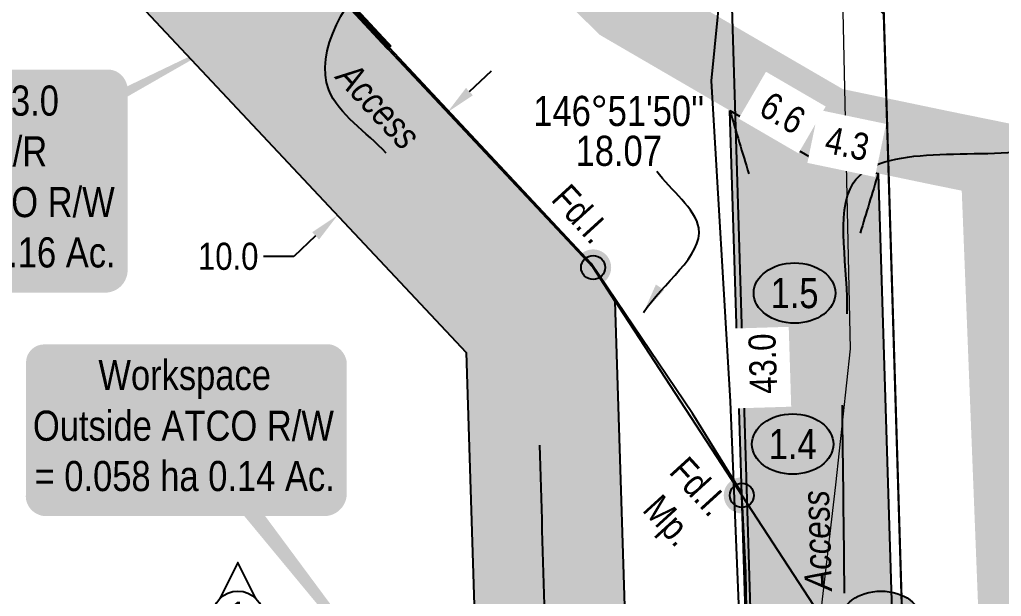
# Model space of a CAD drawing. Extents: x 637295 to 638874, y 5971243 to 5973352.
# Drawn here: x 637853.2 to 637918.4, y 5971340.7 to 5971379 of the extents above; entities that cross this region are included whole.
import ezdxf
from ezdxf.enums import TextEntityAlignment as Align

# ---------------------------------------------------------------- set-up
doc = ezdxf.new("R2010")
doc.units = 0
doc.header["$LTSCALE"] = 5
doc.header["$PDMODE"] = 3
doc.header["$PDSIZE"] = 0.5
doc.linetypes.add('ACAD_ISO02W100', pattern=[15, 12, -3])
doc.layers.get('Defpoints').update_dxf_attribs({"color": 9})
for name, color, linetype in [('AS-FENCE-DASH', 48, 'foc-FENCE-DASH'), ('AS-POWER-OH-ATCO PIPELINES', 241, 'foc-OHPOWER'), ('AS-ROADS', 254, 'Continuous'), ('AS-SYMBOL', 7, 'Continuous'), ('CG-NOTES', 7, 'Continuous'), ('L-BD', 7, 'Continuous'), ('L-MON', 1, 'Continuous'), ('L-SEC', 7, 'Continuous'), ('L-TITLEDB', 4, 'Continuous'), ('P-ELEVATION', 7, 'Continuous'), ('P-TEMP-ATCO PIPELINES', 104, 'Continuous'), ('P-TEMP-ATCO PIPELINES-H', 71, 'Continuous'), ('P-TEMP-ATCO PIPELINES-T', 104, 'Continuous'), ('P-TEMP-BLOCKS', 250, 'Continuous'), ('T-WATER', 160, 'Continuous'), ('T-WATER-T', 170, 'Continuous')]:
    doc.layers.add(name, color=color, linetype=linetype)
doc.layers.add('AS-GENERAL', color=48, linetype='Continuous', lineweight=18)
doc.layers.add('AS-TELUS-ATCO PIPELINES', color=7, linetype='foc-TEL', lineweight=9, true_color=0xff9c38)
doc.styles.add('1.8', font='ARIALN.TTF', dxfattribs={"height": 1.8})
doc.styles.add('80', font='ARIALN.TTF', dxfattribs={"height": 10})
doc.styles.add('80L', font='ARIALN.TTF', dxfattribs={"height": 10})
doc.styles.add('foc-LtypeFont', font='ARIALN.TTF', dxfattribs={"height": 7.35})
doc.linetypes.add('foc-FENCE-DASH', pattern='A,0.5,-0.5,1,-0.5,1,-0.5,1,-0.5,1,-0.5,["X",foc-LtypeFont,S=0.2,R=0,X=-0.625,Y=-0.75],-0.5', length=7.5)
doc.linetypes.add('foc-OHPOWER', pattern='A,10,-1,["O/P",foc-LtypeFont,S=0.2,R=0,X=-0.5,Y=-0.75],-3.25', length=14.25)
doc.linetypes.add('foc-TEL', pattern='A,2,-1,["T",foc-LtypeFont,S=0.2,R=0,X=-0.425,Y=-0.75],-1.24,8', length=12.24)
doc.dimstyles.new('Compass 1 000', dxfattribs={"dimtxt": 1.8, "dimasz": 2, "dimexe": 0.2, "dimexo": 0.0625, "dimgap": 0.5, "dimtad": 0, "dimtih": 1, "dimtoh": 1, "dimzin": 0, "dimdsep": 46, "dimtxsty": '1.8', "dimcen": 0.1, "dimse1": 1, "dimse2": 1, "dimclrd": 256, "dimclrt": 256, "dimaunit": 1, "dimadec": 4, "dimazin": 0, "dimtfac": 0.06, "dimtofl": 0, "dimtmove": 0, "dimatfit": 0, "dimfxl": 0.2, "dimtolj": 1, "dimtzin": 0, "dimlwd": -1, "dimarcsym": 0})

# ---------------------------------------------------------------- blocks, each defined once
blk = doc.blocks.new('fdia')
at = {"color": 255, "const_width": 1}
blk.add_lwpolyline([(-0.5, 0, 1), (0.5, 0, 1)], format="xyb", close=True, dxfattribs=at)
blk = doc.blocks.new('Fdiaa')
blk.add_blockref('fdia', (0, 0))
blk = doc.blocks.new('fdib')
at = {"color": 1, "const_width": 1.6}
blk.add_lwpolyline([(-0.4, 0, 1), (0.4, 0, 1)], format="xyb", close=True, dxfattribs=at)
at = {"color": 1}
blk.add_circle((0, 0), 0.8, dxfattribs=at)
blk = doc.blocks.new('Fdibb')
blk.add_blockref('fdib', (0, 0))
blk = doc.blocks.new('fdicc')
for name in ['Fdibb', 'Fdiaa']:
    blk.add_blockref(name, (0, 0))
blk = doc.blocks.new('FDI')
blk.add_blockref('fdicc', (0, 0))
blk = doc.blocks.new('*U535')
at = {"layer": 'CG-NOTES', "color": 182}
blk.add_lwpolyline([(6, 6), (0, 18), (-6, 6)], dxfattribs=at)
blk.add_circle((0, 0), 8.49, dxfattribs=at)
at = {"color": 182, "style": '80L'}
blk.add_attdef('#', text='', height=10, dxfattribs=at).set_placement((0, 0), align=Align.MIDDLE_CENTER)
blk = doc.blocks.new('*U552')
h = blk.add_hatch(color=255)
edge = h.paths.add_edge_path()
edge.add_line((-46.5, -28.5), (46.5, -28.5))
edge.add_arc((46.5, -22.5), 6, 270, 360)
edge.add_line((52.5, -22.5), (52.5, 21))
edge.add_arc((46.5, 21), 6, 0, 90)
edge.add_line((46.5, 27), (-46.5, 27))
edge.add_arc((-46.5, 21), 6, 90, 180)
edge.add_line((-52.5, 21), (-52.5, -22.5))
edge.add_arc((-46.5, -22.5), 6, 180, 270)
at = {"color": 104, "flags": 128}
blk.add_lwpolyline([(-46.5, -28.5, 3, 3, 0), (46.5, -28.5, 3, 3, 0.414214), (52.5, -22.5, 3, 3, 0), (52.5, 21, 3, 0, 0.414214), (46.5, 27, 0, 0, 0), (-46.5, 27, 0, 0, 0.414214), (-52.5, 21, 0, 0, 0), (-52.5, -22.5, 0, 3, 0.414214)], format="xyseb", close=True, dxfattribs=at)
blk.add_lwpolyline([(85.5, -109.09, 0, 7.5, 0), (0, 0, 0, 0, 0)], format="xyseb", dxfattribs=at)
at = {"color": 104, "style": '80'}
blk.add_attdef('ENTER_TEXT_001', (-26.85, -4.92), '', height=10, dxfattribs=at)
blk = doc.blocks.new('*U555')
h = blk.add_hatch(color=255)
edge = h.paths.add_edge_path()
edge.add_line((-46.5, -37), (46.5, -37))
edge.add_arc((46.5, -31), 6, 270, 360)
edge.add_line((52.5, -31), (52.5, 29.5))
edge.add_arc((46.5, 29.5), 6, 0, 90)
edge.add_line((46.5, 35.5), (-46.5, 35.5))
edge.add_arc((-46.5, 29.5), 6, 90, 180)
edge.add_line((-52.5, 29.5), (-52.5, -31))
edge.add_arc((-46.5, -31), 6, 180, 270)
at = {"color": 104, "flags": 128}
blk.add_lwpolyline([(90.85, 47.74, 0, 7.5, 0), (0, 0, 0, 0, 0)], format="xyseb", dxfattribs=at)
blk.add_lwpolyline([(-46.5, -37, 3, 3, 0), (46.5, -37, 3, 3, 0.414214), (52.5, -31, 3, 3, 0), (52.5, 29.5, 3, 0, 0.414214), (46.5, 35.5, 0, 0, 0), (-46.5, 35.5, 0, 0, 0.414214), (-52.5, 29.5, 0, 0, 0), (-52.5, -31, 0, 3, 0.414214)], format="xyseb", close=True, dxfattribs=at)
at = {"color": 104, "style": '80'}
blk.add_attdef('ENTER_TEXT_001', (-26.85, -4.92), '', height=10, dxfattribs=at)
blk = doc.blocks.new('*D554')
at = {"layer": 'Defpoints', "color": 0, "transparency": 16777216}
for p in [(637880.892, 5971373.683), (637873.601, 5971366.843), (637874.347, 5971366.047)]:
    blk.add_point(p, dxfattribs=at)
at = {"layer": 'P-TEMP-ATCO PIPELINES-T', "transparency": 16777216}
for p, q in [((637883.097, 5971374.255), (637884.556, 5971375.623)), ((637872.888, 5971364.679), (637871.43, 5971363.311)), ((637871.43, 5971363.311), (637869.43, 5971363.311))]:
    blk.add_line(p, q, dxfattribs=at)
for points in [[(637882.869, 5971374.498), (637883.325, 5971374.012), (637881.639, 5971372.887)], [(637872.66, 5971364.922), (637873.116, 5971364.436), (637874.347, 5971366.047)]]:
    blk.add_solid(points, dxfattribs=at)
at = {"layer": 'P-TEMP-ATCO PIPELINES-T', "transparency": 16777216, "insert": (637867.084, 5971363.311), "char_height": 1.8, "attachment_point": 5, "style": '1.8'}
blk.add_mtext('\\A1;10.0', dxfattribs=at)
blk = doc.blocks.new('*U584')
at = {"layer": 'P-ELEVATION'}
h = blk.add_hatch(color=111, dxfattribs=at)
h.dxf.hatch_style = 1
edge = h.paths.add_edge_path()
edge.add_ellipse((0, 0), major_axis=(-13.55, 0), ratio=0.738081, start_angle=0, end_angle=360)
at = {"layer": 'P-ELEVATION', "color": 7, "flags": 128}
blk.add_lwpolyline([(0, 0, 12.5, 0, 0), (-19.83, 4.44, 0, 0, 0)], format="xyseb", dxfattribs=at)
at = {"layer": 'P-ELEVATION', "color": 7}
blk.add_ellipse((0, 0), major_axis=(-13.55, 0), ratio=0.738081, dxfattribs=at)
at = {"layer": 'P-ELEVATION', "style": '80'}
blk.add_attdef('ELEVATION', text='', height=10, dxfattribs=at).set_placement((0, 0), align=Align.MIDDLE_CENTER)
blk = doc.blocks.new('*U585')
at = {"layer": 'P-ELEVATION'}
h = blk.add_hatch(color=111, dxfattribs=at)
h.dxf.hatch_style = 1
edge = h.paths.add_edge_path()
edge.add_ellipse((0, 0), major_axis=(-13.55, 0), ratio=0.738081, start_angle=0, end_angle=360)
at = {"layer": 'P-ELEVATION', "color": 7, "flags": 128}
blk.add_lwpolyline([(0, 0, 12.5, 0, 0), (14.35, -13.51, 0, 0, 0)], format="xyseb", dxfattribs=at)
at = {"layer": 'P-ELEVATION', "color": 7}
blk.add_ellipse((0, 0), major_axis=(-13.55, 0), ratio=0.738081, dxfattribs=at)
at = {"layer": 'P-ELEVATION', "style": '80'}
blk.add_attdef('ELEVATION', text='', height=10, dxfattribs=at).set_placement((0, 0), align=Align.MIDDLE_CENTER)
blk = doc.blocks.new('*U586')
at = {"layer": 'P-ELEVATION'}
h = blk.add_hatch(color=111, dxfattribs=at)
h.dxf.hatch_style = 1
edge = h.paths.add_edge_path()
edge.add_ellipse((0, 0), major_axis=(-13.55, 0), ratio=0.738081, start_angle=0, end_angle=360)
at = {"layer": 'P-ELEVATION', "color": 7, "flags": 128}
blk.add_lwpolyline([(0, 0, 12.5, 0, 0), (18.59, -18.52, 0, 0, 0)], format="xyseb", dxfattribs=at)
at = {"layer": 'P-ELEVATION', "color": 7}
blk.add_ellipse((0, 0), major_axis=(-13.55, 0), ratio=0.738081, dxfattribs=at)
at = {"layer": 'P-ELEVATION', "style": '80'}
blk.add_attdef('ELEVATION', text='', height=10, dxfattribs=at).set_placement((0, 0), align=Align.MIDDLE_CENTER)

msp = doc.modelspace()

# ---------------------------------------------------------------- hatches: boundary and pattern name
at = {"layer": 'P-TEMP-ATCO PIPELINES-H'}
h = msp.add_hatch(color=256, dxfattribs=at)
h.dxf.hatch_style = 1
h.paths.add_polyline_path([(637900.388, 5971372.998), (637906.068, 5971369.694), (637910.235, 5971368.826), (637912.773, 5971287.325), (637902.991, 5971289.389)])

# ---------------------------------------------------------------- linework, layer by layer
at = {"layer": 'AS-GENERAL', "linetype": 'ACAD_ISO02W100', "const_width": 0.4, "flags": 128}
msp.add_lwpolyline([(637877.8, 5971377.15), (637873.435, 5971381.842)], dxfattribs=at)
at = {"layer": 'AS-POWER-OH-ATCO PIPELINES', "flags": 128}
msp.add_lwpolyline([(637904.484, 5971244.953), (637904.152, 5971263.363), (637900.433, 5971353.683), (637899.172, 5971374.969), (637901.081, 5971394.224)], dxfattribs=at)
at = {"layer": 'AS-SYMBOL', "color": 5, "flags": 128}
msp.add_lwpolyline([(637892.781, 5971360.323), (637891.308, 5971362.579)], dxfattribs=at)
at = {"layer": 'AS-TELUS-ATCO PIPELINES', "flags": 128}
msp.add_lwpolyline([(637907.225, 5971244.425), (637906.349, 5971267.155), (637905.955, 5971284.742), (637906.074, 5971301.449), (637905.966, 5971320.533), (637906.005, 5971335.848), (637906.46, 5971339.989), (637907.427, 5971348.156), (637908.398, 5971357.18), (637907.019, 5971420.253)], dxfattribs=at)
at = {"layer": 'L-SEC'}
msp.add_line((637908.751, 5971440.039), (637914.715, 5971244.653), dxfattribs=at)
at = {"layer": 'P-TEMP-ATCO PIPELINES', "flags": 128}
msp.add_lwpolyline([(637900.388, 5971372.998), (637906.068, 5971369.694), (637910.235, 5971368.826), (637912.773, 5971287.325), (637902.991, 5971289.389)], close=True, dxfattribs=at)

# ---------------------------------------------------------------- block references
at = {"xscale": 0.1999770324335961, "yscale": 0.1999770324335961, "zscale": 0.1999770324335961}
for name, p, values in [('*U585', (637904.557, 5971350.857), {'ELEVATION': '1.4'}), ('*U584', (637910.426, 5971339.1), {'ELEVATION': '1.3'})]:
    msp.add_blockref(name, p, dxfattribs=at).add_auto_attribs(values)
at = {"layer": 'CG-NOTES', "xscale": 0.1999459799999999, "yscale": 0.1999459799999999, "zscale": 0.1999459799999999}
msp.add_blockref('*U535', (637867.727, 5971339.399), dxfattribs=at).add_auto_attribs({'#': '1'})
at = {"layer": 'L-MON', "xscale": 0.9997299000000001, "yscale": 0.9997299000000001, "zscale": 0.9997299000000001}
for p in [(637891.308, 5971362.579), (637901.183, 5971347.452)]:
    msp.add_blockref('FDI', p, dxfattribs=at)
at = {"layer": 'P-TEMP-BLOCKS', "color": 3}
ref = msp.add_blockref('*U555', (637849.607, 5971368.607), dxfattribs=dict(at, xscale=0.1999597479999995, yscale=0.1999597479999995, zscale=0.1999597479999995))
ref.add_attrib('ENTER_TEXT_001', '10.0 x 373.0', (637843.235, 5971372.658), dxfattribs={"layer": '0', "color": 104, "height": 1.9996, "style": '80'})
ref.add_attrib('ENTER_TEXT_002', 'Temp. A/R', (637844.12, 5971369.291), dxfattribs={"layer": '0', "color": 104, "height": 1.9996, "style": '80'})
ref.add_attrib('ENTER_TEXT_003', 'Outside ATCO R/W', (637839.566, 5971365.923), dxfattribs={"layer": '0', "color": 104, "height": 1.9996, "style": '80'})
ref.add_attrib('ENTER_TEXT_004', '= 0.063 ha 0.16 Ac.', (637839.674, 5971362.582), dxfattribs={"layer": '0', "color": 104, "height": 1.9996, "style": '80'})
ref = msp.add_blockref('*U552', (637864.158, 5971352.075), dxfattribs=dict(at, xscale=0.1999597479999995, yscale=0.1999597479999995, zscale=0.1999597479999995))
ref.add_attrib('ENTER_TEXT_001', 'Workspace', (637858.464, 5971354.446), dxfattribs={"layer": '0', "color": 104, "height": 1.9996, "style": '80'})
ref.add_attrib('ENTER_TEXT_002', 'Outside ATCO R/W', (637854.118, 5971351.078), dxfattribs={"layer": '0', "color": 104, "height": 1.9996, "style": '80'})
ref.add_attrib('ENTER_TEXT_003', '= 0.058 ha 0.14 Ac.', (637854.226, 5971347.737), dxfattribs={"layer": '0', "color": 104, "height": 1.9996, "style": '80'})

# ---------------------------------------------------------------- texts
at = {"layer": 'L-BD', "insert": (637887.205, 5971373.972), "char_height": 1.99946, "width": 11.25843, "attachment_point": 1, "line_spacing_factor": 0.794045, "style": '80L', "bg_fill": 3, "box_fill_scale": 1.15, "bg_fill_color": 256, "bg_fill_transparency": 0}
msp.add_mtext("\\pi0.13275;146°51'50'' \\P\\pi2.94031;18.07", dxfattribs=at)
at = {"layer": 'L-MON', "char_height": 1.79951, "attachment_point": 1, "rotation": 312.38774, "style": '80L'}
for s, insert in [('\\pi0.31592;Fd.I.', (637889.562, 5971368.502)), ('\\pi0.63183;Fd.I.\\P\\pi1.30082;Mp.', (637897.182, 5971350.641))]:
    msp.add_mtext_dynamic_manual_height_columns(s, width=4.40762, gutter_width=9.997, heights=[0], dxfattribs=dict(at, insert=insert))
at = {"layer": 'T-WATER', "insert": (637905.369, 5971341.11), "char_height": 1.79951, "attachment_point": 1, "rotation": 91.7831, "style": '80L', "bg_fill": 1, "box_fill_scale": 1.15, "bg_fill_color": 71, "bg_fill_transparency": 0}
msp.add_mtext_dynamic_manual_height_columns('{\\fArial Narrow|b0|i1|c0|p34;Access}', width=2.87172, gutter_width=49.986, heights=[0], dxfattribs=at)
at = {"layer": 'T-WATER-T', "insert": (637875.47, 5971376.362), "char_height": 1.79951, "attachment_point": 1, "rotation": 312.80864, "style": '80L'}
msp.add_mtext_dynamic_manual_height_columns('{\\fArial Narrow|b0|i1|c0|p34;Access}', width=2.87172, gutter_width=49.986, heights=[0], dxfattribs=at)

# ---------------------------------------------------------------- dimensions: what is measured, and where the dimension line sits
at = {"layer": 'P-TEMP-ATCO PIPELINES-T'}
dim = msp.add_linear_dim(base=(637874.347, 5971366.047), p1=(637880.892, 5971373.683), p2=(637873.601, 5971366.843), angle=223.16831, text='10.0', dimstyle='Compass 1 000', dxfattribs=at)
dim.commit()
dim.dimension.update_dxf_attribs({"geometry": '*D554', "text_midpoint": (637867.084, 5971363.311), "dimtype": 161})

# ---------------------------------------------------------------- leaders
at = {"layer": 'P-TEMP-ATCO PIPELINES-T', "path_type": 1}
msp.add_leader([(637900.388, 5971372.998), (637901.64, 5971368.796)], dimstyle='Compass 1 000', dxfattribs=at)
at = {"layer": 'T-WATER', "color": 6, "path_type": 1}
for points in [[(637908.168, 5971359.5), (637908.573, 5971368.166), (637920.922, 5971370.44)], [(637908.005, 5971340.953), (637907.855, 5971353.438)]]:
    msp.add_leader(points, dimstyle='Compass 1 000', dxfattribs=at)
at = {"layer": 'T-WATER-T', "color": 6, "path_type": 1}
msp.add_leader([(637888.113, 5971339.482), (637887.761, 5971350.796)], dimstyle='Compass 1 000', dxfattribs=at)

# ---------------------------------------------------------------- next in the draw order: hatches: boundary and pattern name
at = {"layer": 'AS-ROADS'}
h = msp.add_hatch(color=256, dxfattribs=at)
h.dxf.hatch_style = 1
h.paths.add_polyline_path([(637924.858, 5971244.008), (637924.279, 5971264.299), (637922.322, 5971328.607), (637920.623, 5971371.795), (637914.893, 5971372.96), (637907.881, 5971374.423), (637894.81, 5971382.024), (637887.161, 5971389.503), (637875.965, 5971400.587), (637868.768, 5971408.037), (637827.83, 5971449.313), (637824.031, 5971446.02), (637865.173, 5971404.564), (637872.408, 5971397.074), (637883.656, 5971385.94), (637891.759, 5971378.015), (637906.068, 5971369.694), (637913.884, 5971368.065), (637915.782, 5971367.679), (637917.327, 5971328.433), (637919.283, 5971264.152), (637919.863, 5971243.793)])
at = {"layer": 'P-TEMP-ATCO PIPELINES-H'}
h = msp.add_hatch(color=256, dxfattribs=at)
h.dxf.hatch_style = 1
h.paths.add_polyline_path([(637883.602, 5971333.869), (637893.67, 5971331.745), (637892.781, 5971360.323), (637891.308, 5971362.579), (637866.525, 5971388.999), (637859.233, 5971382.16), (637882.884, 5971356.947)])

# ---------------------------------------------------------------- next in the draw order: linework, layer by layer
at = {"layer": 'AS-FENCE-DASH', "flags": 128}
msp.add_lwpolyline([(637901.708, 5971327.527), (637901.44, 5971342.327), (637901.19, 5971347.597), (637897.903, 5971352.885), (637891.19, 5971362.849), (637877.787, 5971377.15)], dxfattribs=at)
at = {"layer": 'L-TITLEDB'}
msp.add_line((637898.699, 5971439.733), (637904.644, 5971244.922), dxfattribs=at)
at = {"layer": 'L-TITLEDB', "flags": 128}
msp.add_lwpolyline([(637819.821, 5971438.917, -0.008459), (637821.128, 5971437.396), (637891.308, 5971362.579), (637912.087, 5971330.749), (637910.609, 5971379.388), (637839.276, 5971455.622)], format="xyb", dxfattribs=at)
at = {"layer": 'P-TEMP-ATCO PIPELINES', "flags": 128}
msp.add_lwpolyline([(637883.602, 5971333.869), (637893.67, 5971331.745), (637892.781, 5971360.323), (637891.308, 5971362.579), (637866.525, 5971388.999), (637859.233, 5971382.16), (637882.884, 5971356.947)], close=True, dxfattribs=at)

# ---------------------------------------------------------------- next in the draw order: leaders
at = {"layer": 'L-BD', "linetype": 'Continuous', "path_type": 1}
msp.add_leader([(637894.658, 5971359.592), (637898.322, 5971365.202), (637895.539, 5971368.957)], dimstyle='Compass 1 000', dxfattribs=at)
at = {"layer": 'T-WATER-T', "color": 6, "path_type": 1}
msp.add_leader([(637877.56, 5971370.168), (637873.765, 5971374.369), (637886.579, 5971386.04), (637889.075, 5971383.838)], dimstyle='Compass 1 000', dxfattribs=at)

# ---------------------------------------------------------------- next in the draw order: texts
at = {"layer": 'P-TEMP-ATCO PIPELINES-T', "char_height": 1.7995, "attachment_point": 1, "style": '80L', "bg_fill": 2}
for s, width, insert, rotation in [('6.6', 2.78601, (637903.11, 5971374.343), 329.82117), ('43.0', 3.50268, (637901.734, 5971354.156), 91.7831)]:
    msp.add_mtext_dynamic_manual_height_columns(s, width=width, gutter_width=9.997, heights=[0], dxfattribs=dict(at, insert=insert, rotation=rotation))

# ---------------------------------------------------------------- next in the draw order: block references
at = {"xscale": 0.1999770324335961, "yscale": 0.1999770324335961, "zscale": 0.1999770324335961}
msp.add_blockref('*U586', (637904.681, 5971360.882), dxfattribs=at).add_auto_attribs({'ELEVATION': '1.5'})

# ---------------------------------------------------------------- next in the draw order: texts
at = {"layer": 'P-TEMP-ATCO PIPELINES-T', "insert": (637906.964, 5971371.982), "char_height": 1.7995, "attachment_point": 1, "rotation": 348.22122, "style": '80L', "bg_fill": 2}
msp.add_mtext_dynamic_manual_height_columns('4.3', width=2.78601, gutter_width=9.997, heights=[0], dxfattribs=at)

# ---------------------------------------------------------------- next in the draw order: leaders
at = {"layer": 'P-TEMP-ATCO PIPELINES-T', "path_type": 1}
msp.add_leader([(637910.235, 5971368.826), (637909.033, 5971364.855)], dimstyle='Compass 1 000', dxfattribs=at)

doc.saveas('drawing.dxf')
